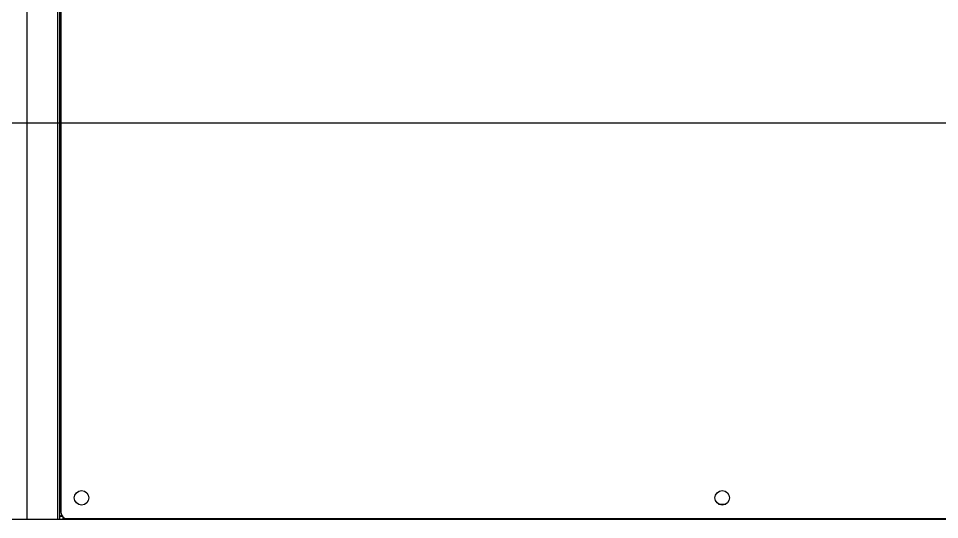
# Model space of a CAD drawing. Extents: x -80 to 56020, y 18240 to 42185.
# Drawn here: x 3463.2 to 3507.7, y 20757.62 to 20781.82 of the extents above; entities that cross this region are included whole.
import ezdxf

# ---------------------------------------------------------------- set-up
doc = ezdxf.new("R2010")
doc.units = 0
doc.header["$LTSCALE"] = 200
doc.layers.add('3', color=3, linetype='Continuous')
doc.layers.add('緯穎生產設備', color=7, linetype='Continuous')

# ---------------------------------------------------------------- blocks, each defined once
blk = doc.blocks.new('A$C202b4087')
for p, q in [((156.035, 23.05), (156.035, 170.05)), ((157.52, 23.05), (157.52, 170.05)), ((157.62, 23.05), (157.62, 94.55)), ((157.67, 94.2), (157.67, 23.4)), ((157.62, 42.95), (157.67, 42.95)), ((157.62, 42.62), (157.67, 42.62)), ((157.62, 37.05), (157.67, 37.05)), ((157.62, 36.95), (157.67, 36.95)), ((189.44, 23.8), (189.8, 23.8)), ((157.711, 23.248), (157.62, 23.218)), ((157.62, 23.218), (157.732, 23.218)), ((157.788, 23.05), (157.788, 23.162)), ((157.788, 23.05), (157.818, 23.141)), ((156.035, 23.05), (155.205, 23.05)), ((157.52, 23.05), (156.035, 23.05)), ((157.62, 23.05), (157.52, 23.05)), ((217.62, 23.05), (157.62, 23.05)), ((157.97, 23.1), (217.07, 23.1)), ((187.885, 23.1), (187.885, 23.05)), ((190.47, 23.1), (190.47, 23.05)), ((191.385, 23.1), (191.385, 23.05)), ((193.97, 23.1), (193.97, 23.05)), ((195.62, 23.05), (195.62, 23.1))]:
    blk.add_line(p, q)
for centre in [(158.67, 24.1), (189.62, 24.1)]:
    blk.add_circle(centre, 0.35)
blk.add_arc((157.97, 23.4), 0.3, 180, 270)
at = {"layer": '3'}
blk.add_line((225.62, 42.2), (85.62, 42.2), dxfattribs=at)

msp = doc.modelspace()

# ---------------------------------------------------------------- block references
at = {"layer": '緯穎生產設備'}
msp.add_blockref('A$C202b4087', (3307.58, 20734.57), dxfattribs=at)

doc.saveas('drawing.dxf')
